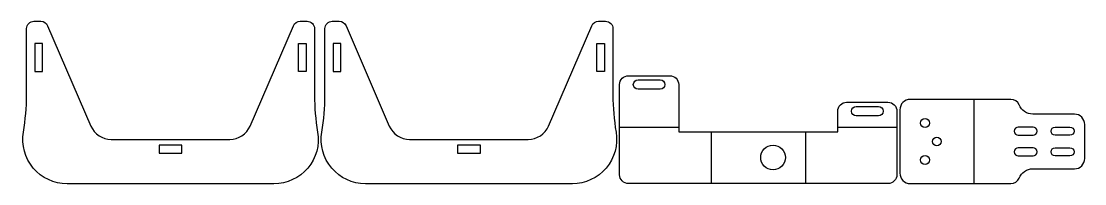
# Model space of a CAD drawing. Extents: x 1982 to 2702, y 2942 to 3052.
import ezdxf

# ---------------------------------------------------------------- set-up
doc = ezdxf.new("R2010")
doc.units = 0

# ---------------------------------------------------------------- blocks, each defined once
blk = doc.blocks.new('Part', base_point=(-100.02, -80))
at = {"layer": '1'}
blk.add_lwpolyline([(99.6, -5, 0.041886), (97.5, -30), (97.5, -75, -0.414214), (92.5, -80), (87.79, -80, -0.299405), (83.2, -76.98), (53.91, -9.06, 0.299405), (40.13, 0), (-40.13, 0, 0.299405), (-53.91, -9.06), (-83.2, -76.98, -0.299405), (-87.79, -80), (-92.5, -80, -0.414214), (-97.5, -75), (-97.5, -30, 0.041886), (-99.6, -5, -0.464153), (-70.02, 30), (70.02, 30, -0.464153)], format="xyb", close=True, dxfattribs=at)
for points in [[(7.75, 9.2), (-7.75, 9.2), (-7.75, 4), (7.75, 4)], [(-86.68, -46), (-86.68, -65), (-91.88, -65), (-91.88, -46)], [(91.88, -46), (86.68, -46), (86.68, -65), (91.88, -65)]]:
    blk.add_lwpolyline(points, close=True, dxfattribs=at)
blk = doc.blocks.new('Part991633234', base_point=(-100.02, -80))
at = {"layer": '1'}
blk.add_lwpolyline([(99.6, -5, 0.041886), (97.5, -30), (97.5, -75, -0.414214), (92.5, -80), (87.79, -80, -0.299405), (83.2, -76.98), (53.91, -9.06, 0.299405), (40.13, 0), (-40.13, 0, 0.299405), (-53.91, -9.06), (-83.2, -76.98, -0.299405), (-87.79, -80), (-92.5, -80, -0.414214), (-97.5, -75), (-97.5, -30, 0.041886), (-99.6, -5, -0.464153), (-70.02, 30), (70.02, 30, -0.464153)], format="xyb", close=True, dxfattribs=at)
for points in [[(7.75, 9.2), (-7.75, 9.2), (-7.75, 4), (7.75, 4)], [(-86.68, -46), (-86.68, -65), (-91.88, -65), (-91.88, -46)], [(91.88, -46), (86.68, -46), (86.68, -65), (91.88, -65)]]:
    blk.add_lwpolyline(points, close=True, dxfattribs=at)
blk = doc.blocks.new('Part843196060', base_point=(-93.86, 0))
at = {"layer": '1'}
for points in [[(93.86, 49.03), (93.86, 6, -0.414214), (87.86, 0), (-87.86, 0, -0.414214), (-93.86, 6), (-93.86, 67.03, -0.414214), (-87.86, 73.03), (-59.86, 73.03, -0.414214), (-53.86, 67.03), (-53.86, 35), (53.86, 35), (53.86, 49.03, -0.414214), (59.86, 55.03), (87.86, 55.03, -0.414214)], [(-66.36, 70.23, -1), (-66.36, 63.83), (-81.36, 63.83, -1), (-81.36, 70.23)], [(81.36, 52.23, -1), (81.36, 45.83), (66.36, 45.83, -1), (66.36, 52.23)]]:
    blk.add_lwpolyline(points, format="xyb", close=True, dxfattribs=at)
blk.add_circle((10.01, 17.65), 8.35, dxfattribs=at)
at = {"layer": '2'}
for p, q in [((-93.86, 38.1), (-53.86, 38.1)), ((53.86, 38.1), (93.86, 38.1)), ((-31.93, 35), (-31.93, 0)), ((31.93, 35), (31.93, 0))]:
    blk.add_line(p, q, dxfattribs=at)
blk = doc.blocks.new('Part874231057', base_point=(-75, 0))
at = {"layer": '1'}
for points in [[(50.13, 50, 0.414214), (43.13, 57), (-25, 57, 0.305615), (-30.56, 53.25, -0.305615), (-39.83, 47), (-68, 47, 0.414214), (-75, 40), (-75, 17, 0.414214), (-68, 10), (-39.83, 10, -0.305615), (-30.56, 3.75, 0.305615), (-25, 0), (43.13, 0, 0.414214), (50.13, 7)], [(-55, 38.25, -1), (-55, 32.75), (-65, 32.75, -1), (-65, 38.25)], [(-30, 38.25), (-40, 38.25, 1), (-40, 32.75), (-30, 32.75, 1)], [(-55, 24.25, -1), (-55, 18.75), (-65, 18.75, -1), (-65, 24.25)], [(-30, 24.25), (-40, 24.25, 1), (-40, 18.75), (-30, 18.75, 1)]]:
    blk.add_lwpolyline(points, format="xyb", close=True, dxfattribs=at)
for centre in [(33.13, 41), (25.13, 28.5), (33.13, 16)]:
    blk.add_circle(centre, 3, dxfattribs=at)
at = {"layer": '2'}
blk.add_line((0.06, 0), (0.06, 57), dxfattribs=at)

msp = doc.modelspace()

# ---------------------------------------------------------------- block references
at = {"layer": '1', "rotation": 180}
for name, p in [('Part', (2182.89, 3052.39)), ('Part991633234', (2384.93, 3052.39)), ('Part874231057', (2701.87, 2999.49))]:
    msp.add_blockref(name, p, dxfattribs=at)
at = {"layer": '1'}
msp.add_blockref('Part843196060', (2386.93, 2942.49), dxfattribs=at)

doc.saveas('drawing.dxf')
